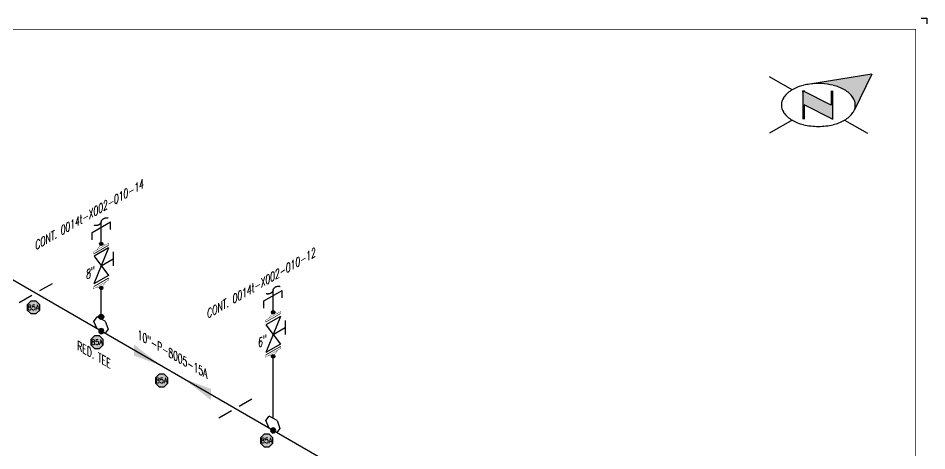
# Model space of a CAD drawing. Header units: inches. Extents: x 0.1 to 17.4, y 0.1 to 11.4.
# Drawn here: x 7.16 to 17.38, y 6.51 to 11.37 of the extents above; entities that cross this region are included whole.
import ezdxf
from ezdxf.enums import TextEntityAlignment as Align

# ---------------------------------------------------------------- set-up
doc = ezdxf.new("R2010")
doc.units = ezdxf.units.IN
doc.header["$MEASUREMENT"] = 0
doc.linetypes.add('HIDDEN2', pattern=[0.1875, 0.125, -0.0625])
for name, color, linetype in [('3', 1, 'Continuous'), ('BORDER', 3, 'Continuous'), ('COMP', 1, 'Continuous'), ('Continuation', 7, 'Continuous'), ('DL', 20, 'Continuous'), ('FITTINGS', 4, 'Continuous'), ('FLOW', 1, 'Continuous'), ('PART_PCML', 7, 'Continuous'), ('PIPE-ANNO', 150, 'HIDDEN2'), ('TEXT', 7, 'Continuous'), ('UNAS.PIPE', 251, 'Continuous'), ('WELD POINTS', 41, 'Continuous'), ('Welds', 7, 'Continuous')]:
    doc.layers.add(name, color=color, linetype=linetype)
doc.layers.add('PIPE', color=7, linetype='Continuous', lineweight=30)
doc.styles.add('PART_Standard', font='romans', dxfattribs={"width": 0.8, "height": 0.09})
doc.styles.add('Richmond', font='arial.ttf')
doc.styles.add('SIMPLEX', font='ROMANS')
doc.dimstyles.new('Richmond', dxfattribs={"dimtxt": 0.18, "dimasz": 0.18, "dimexe": 0.18, "dimexo": 0.0625, "dimgap": 0.09, "dimtad": 0, "dimtih": 1, "dimtoh": 1, "dimdec": 4, "dimzin": 0, "dimdsep": 46, "dimtxsty": 'Richmond', "dimcen": 0.09, "dimadec": 0, "dimazin": 0, "dimtfac": 1, "dimtdec": 4, "dimtofl": 0, "dimtmove": 0, "dimatfit": 3, "dimfxl": 1, "dimtolj": 1, "dimtzin": 0, "dimarcsym": 0})

# ---------------------------------------------------------------- blocks, each defined once
blk = doc.blocks.new('north2')
at = {"layer": 'BORDER'}
for points in [[(-0.706, -0.767, -0.156851), (-0.679, -0.851, -0.095667), (-0.689, -0.905), (-0.495, -0.504), (-1.19, -0.617, -0.092194), (-0.928, -0.631, -0.072341), (-0.801, -0.681, -0.106617)], [(-0.938, -1.011), (-0.936, -1.009), (-0.936, -0.691), (-0.952, -0.691), (-0.952, -0.853), (-1.27, -0.691), (-1.27, -0.707), (-1.27, -1.012), (-1.254, -1.012), (-1.254, -0.849)]]:
    blk.add_hatch(color=7, dxfattribs=at).paths.add_polyline_path(points)
at = {"layer": 'BORDER', "color": 7}
for p, q in [((-0.495, -0.504), (-1.19, -0.617)), ((-0.495, -0.504), (-0.689, -0.905)), ((-1.389, -0.681), (-1.646, -0.533)), ((-1.27, -0.691), (-1.27, -1.012)), ((-0.952, -0.853), (-1.27, -0.691)), ((-1.27, -0.707), (-1.27, -0.691)), ((-1.262, -0.691), (-1.246, -0.691)), ((-0.952, -0.691), (-0.952, -0.853)), ((-0.936, -0.691), (-0.936, -1.012)), ((-0.936, -1.012), (-1.254, -0.849)), ((-1.254, -0.849), (-1.254, -1.012)), ((-1.389, -1.021), (-1.646, -1.169)), ((-1.26, -1.011), (-1.262, -1.009)), ((-0.928, -1.012), (-0.944, -1.012)), ((-0.801, -1.021), (-0.544, -1.169))]:
    blk.add_line(p, q, dxfattribs=at)
for centre, radius, start, end in [((-1.095, -1.329), 0.719, 76.5505, 97.6203), ((-1.238, -0.944), 0.304, 120, 144.3429), ((-1.152, -1.093), 0.476, 103.4495, 120), ((-1.095, -1.329), 0.719, 97.6203, 103.4495), ((-1.039, -1.093), 0.476, 60, 76.5505), ((-0.953, -0.944), 0.304, 35.6571, 60), ((-1.367, -0.851), 0.144, 144.3429, 180), ((-0.823, -0.851), 0.144, 360, 35.6571), ((-1.367, -0.851), 0.144, 180, 215.6571), ((-0.823, -0.851), 0.144, 324.3429, 337.5547), ((-0.823, -0.851), 0.144, 337.5796, 360), ((-1.238, -0.758), 0.304, 215.6571, 240), ((-1.152, -0.609), 0.476, 240, 256.5505), ((-1.039, -0.609), 0.476, 283.4495, 300), ((-0.953, -0.758), 0.304, 300, 324.3429), ((-1.095, -0.373), 0.719, 256.5505, 270), ((-1.095, -0.373), 0.719, 270, 283.4495)]:
    blk.add_arc(centre, radius, start, end, dxfattribs=at)
blk = doc.blocks.new('A$C6804a2e5')
blk.add_blockref('north2', (0, 0))
blk = doc.blocks.new('A$C860dd1f6')
at = {"layer": 'PIPE'}
blk.add_blockref('A$C6804a2e5', (0, 0), dxfattribs=at)
blk = doc.blocks.new('Border')
at = {"layer": 'BORDER', "const_width": 0.005}
blk.add_lwpolyline([(0.25, 0.25), (17.25, 0.25), (17.25, 11.25), (0.25, 11.25)], close=True, dxfattribs=at)
blk = doc.blocks.new('1_Text_330')
at = {"layer": 'TEXT', "style": 'PART_Standard', "oblique": 330, "width": 0.8}
blk.add_attdef('3/4"', (0, 0), '', height=0.09, rotation=330, dxfattribs=at)
blk = doc.blocks.new('4_SUPPORT_I-BEAM_30')
at = {"color": 0, "linetype": 'ByBlock', "lineweight": -2}
for p, q in [((-0.044, 0.025), (-0.186, 0.107)), ((0.186, -0.107), (0.044, -0.025))]:
    blk.add_line(p, q, dxfattribs=at)
blk = doc.blocks.new('1_ARROW_FLOW_30')
at = {"color": 0, "linetype": 'ByBlock'}
blk.add_solid([(-0.15, -0.15), (0.15, 0.087), (-0.15, -0.023)], dxfattribs=at)
blk = doc.blocks.new('3_VALVE_FLANGE_GATE_30')
at = {"color": 0, "linetype": 'ByBlock', "lineweight": -2}
blk.add_wipeout([(-0.162, -0.187), (-0.135, -0.172), (0, 0), (0.135, -0.016), (0.162, 0), (0.162, 0.187), (0.135, 0.172), (0, 0), (-0.135, 0.016), (-0.162, 0)], dxfattribs=at)
for p, q in [((0.135, 0.172), (-0.135, -0.172)), ((0.068, 0.195), (-0.068, 0.117)), ((0, 0), (0, 0.156)), ((0.135, 0.172), (0.135, -0.016)), ((0.162, 0.187), (0.162, 0)), ((-0.162, 0), (-0.162, -0.187)), ((-0.135, 0.016), (-0.135, -0.172)), ((0.135, -0.016), (-0.135, 0.016))]:
    blk.add_line(p, q, dxfattribs=at)
blk = doc.blocks.new('AM9A04')
at = {"linetype": 'Continuous', "const_width": 0.01}
blk.add_lwpolyline([(0, -0.289), (0, 0.289), (-0.05, 0.318), (-0.05, -0.26)], close=True, dxfattribs=at)
at = {"const_width": 0.01}
blk.add_lwpolyline([(-0.05, -0.144), (-0.15, 0.087), (-0.05, 0.202)], dxfattribs=at)
blk = doc.blocks.new('A09')
at = {"layer": 'Welds'}
h = blk.add_hatch(color=256, dxfattribs=at)
h.dxf.hatch_style = 1
h.paths.add_polyline_path([(-0.03, 0, 1), (0.03, 0, 1)])
blk.add_circle((0, 0), 0.03, dxfattribs=at)
blk = doc.blocks.new('*U50')
blk.add_wipeout([(0.052, -0.03), (0.017, -0.07), (0.017, -0.11), (0, -0.1), (0, 0.1), (0.017, 0.09), (0.017, 0.05)]).dxf.layer = 'COMP'
at = {"layer": '3', "xscale": 0.65, "yscale": 0.65, "zscale": 0.65}
blk.add_blockref('A09', (0.052, -0.03), dxfattribs=at)
at = {"layer": 'COMP', "xscale": 0.3466300616258731, "yscale": 0.3466300616258731, "zscale": 0.3466300616258731, "rotation": 180}
blk.add_blockref('AM9A04', (0, 0), dxfattribs=at)
blk = doc.blocks.new('1_Text_30')
at = {"layer": 'TEXT', "style": 'PART_Standard', "oblique": 30, "width": 0.8}
blk.add_attdef('TEXT', (0, 0), '', height=0.09, rotation=30, dxfattribs=at)
blk = doc.blocks.new('1_BREAK-PIPE_PIPE_00')
at = {"color": 0, "linetype": 'ByBlock', "lineweight": -2}
for centre, major_axis in [((0.03, -0.092), (0, 0.101)), ((-0.03, 0.092), (0, -0.101))]:
    blk.add_ellipse(centre, major_axis=major_axis, ratio=0.711978, start_param=0.427466, end_param=3.141593, dxfattribs=at)
blk = doc.blocks.new('1_Tilde_30')
at = {"layer": 'PIPE-ANNO', "xscale": -0.5000000000000001, "yscale": 0.5000000000000001, "zscale": 0.5000000000000001, "rotation": 114.4010914305396}
blk.add_blockref('1_BREAK-PIPE_PIPE_00', (0, 0), dxfattribs=at)
blk = doc.blocks.new('1_Cont_30')
at = {"layer": 'Continuation', "style": 'PART_Standard', "oblique": 30, "width": 0.8}
blk.add_attdef('CONT', (0, 0), '', height=0.09, rotation=30, dxfattribs=at)
blk = doc.blocks.new('O-let 1')
at = {"layer": 'FITTINGS', "linetype": 'ByBlock'}
for p, q in [((-0.044, -0.025), (0.044, 0.025)), ((0.083, -0.026), (0.044, 0.025)), ((-0.044, -0.025), (-0.077, -0.115)), ((0.044, -0.11), (0.083, -0.026)), ((-0.077, -0.115), (-0.043, -0.16)), ((-0.043, -0.16), (0.044, -0.11))]:
    blk.add_line(p, q, dxfattribs=at)
blk = doc.blocks.new('2_O-Let_30')
at = {"layer": 'FITTINGS'}
blk.add_blockref('O-let 1', (0, 0.135), dxfattribs=at)
blk = doc.blocks.new('2_WELD_SINGLE_00')
at = {"linetype": 'ByBlock', "lineweight": -2}
h = blk.add_hatch(color=0, dxfattribs=at)
edge = h.paths.add_edge_path()
edge.add_arc((0, 0), 0.0286, 0, 360)
at = {"color": 0, "linetype": 'ByBlock', "lineweight": -2}
blk.add_circle((0, 0), 0.0286, dxfattribs=at)
blk = doc.blocks.new('PART_PCML')
blk.add_hatch(color=0).paths.add_polyline_path([(-0.07, -0.029), (-0.029, -0.07), (0.029, -0.07), (0.07, -0.029), (0.07, 0.029), (0.029, 0.07), (-0.029, 0.07), (-0.07, 0.029)])
at = {"color": 7, "const_width": 0.009}
blk.add_lwpolyline([(-0.07, 0.029), (-0.029, 0.07), (0.029, 0.07), (0.07, 0.029), (0.07, -0.029), (0.029, -0.07), (-0.029, -0.07), (-0.07, -0.029), (-0.07, 0.029), (-0.029, 0.07)], dxfattribs=at)
at = {"color": 18, "true_color": 0x000000}
blk.add_lwpolyline([(-0.029, 0.07), (-0.07, 0.029), (-0.07, -0.029), (-0.029, -0.07), (0.029, -0.07), (0.07, -0.029), (0.07, 0.029), (0.029, 0.07)], close=True, dxfattribs=at)
at = {"color": 7, "true_color": 0xffffff, "style": 'SIMPLEX', "width": 0.8, "flags": 1}
for tag, p in [('CIRCUIT', (-0.094, 0.089)), ('DM', (-0.053, -0.133)), ('TYPE', (-0.075, -0.204))]:
    blk.add_attdef(tag, p, '', height=0.0586, dxfattribs=at)
at = {"color": 7, "true_color": 0xffffff, "style": 'SIMPLEX', "width": 0.8}
blk.add_attdef('DMDISP', text='', height=0.0586, dxfattribs=at).set_placement((0, 0), align=Align.MIDDLE_CENTER)
blk = doc.blocks.new('*U67')
at = {"color": 20, "linetype": 'ByBlock', "ltscale": 0.7}
blk.add_line((-0.103, -0.122), (0.103, -0.003), dxfattribs=at)
for points in [[(0.103, -0.086), (0.103, -0.003)], [(-0.103, -0.204), (-0.103, -0.122)]]:
    blk.add_leader(points, dimstyle='Richmond', override={"dimasz": 0.04, "dimgap": 0.09, "dimtad": 0}, dxfattribs=at)

msp = doc.modelspace()

# ---------------------------------------------------------------- linework, layer by layer
for p, q in [((17.312, 11.375), (17.375, 11.375)), ((17.375, 11.375), (17.375, 11.312))]:
    msp.add_line(p, q)
at = {"layer": 'PIPE'}
for p, q in [((12.739, 5.173), (5.532, 9.335)), ((8.091, 7.993), (8.091, 8.342)), ((10.024, 6.877), (10.024, 7.573))]:
    msp.add_line(p, q, dxfattribs=at)

# ---------------------------------------------------------------- block references
at = {"layer": 'BORDER'}
for name, p in [('Border', (0, 0)), ('A$C860dd1f6', (17.25, 11.25))]:
    msp.add_blockref(name, p, dxfattribs=at)
at = {"layer": 'FITTINGS', "xscale": -1, "rotation": 180}
for p in [(7.353, 8.283), (9.599, 6.986)]:
    msp.add_blockref('4_SUPPORT_I-BEAM_30', p, dxfattribs=at)
at = {"layer": 'FITTINGS', "xscale": -1}
for p in [(8.091, 7.857), (10.024, 6.741)]:
    msp.add_blockref('2_O-Let_30', p, dxfattribs=at)
at = {"layer": 'FLOW', "xscale": -1, "rotation": 180}
msp.add_blockref('1_ARROW_FLOW_30', (8.609, 7.558), dxfattribs=at)
at = {"layer": 'FLOW', "xscale": -1}
msp.add_blockref('1_ARROW_FLOW_30', (9.175, 7.231), dxfattribs=at)
at = {"layer": 'PART_PCML', "color": 13}
for p in [(7.329, 8.123), (8.043, 7.733), (8.77, 7.302), (9.951, 6.627)]:
    msp.add_blockref('PART_PCML', p, dxfattribs=at).add_auto_attribs({'DMDISP': '85A'})
at = {"layer": 'PIPE-ANNO'}
for p in [(8.091, 9.087), (10.024, 8.318)]:
    msp.add_blockref('1_Tilde_30', p, dxfattribs=at)
at = {"layer": 'TEXT'}
for p, values in [((8.501, 7.772), {'3/4"': '10"-P-8005-15A'}), ((7.821, 7.65), {'3/4"': 'RED. TEE'})]:
    msp.add_blockref('1_Text_330', p, dxfattribs=at).add_auto_attribs(values)
at = {"layer": 'WELD POINTS'}
msp.add_blockref('2_WELD_SINGLE_00', (8.091, 8.017), dxfattribs=at)
at = {"layer": 'WELD POINTS', "xscale": -1}
for p in [(8.091, 7.857), (10.024, 6.741)]:
    msp.add_blockref('2_WELD_SINGLE_00', p, dxfattribs=at)

# ---------------------------------------------------------------- next in the draw order: block references
at = {"layer": 'UNAS.PIPE', "xscale": -1, "rotation": 299.9999999999999}
for p in [(8.091, 8.59), (10.024, 7.82)]:
    msp.add_blockref('3_VALVE_FLANGE_GATE_30', p, dxfattribs=at)

# ---------------------------------------------------------------- next in the draw order: block references
at = {"layer": 'COMP', "ltscale": 0.65, "rotation": 299.9999999999999}
for p in [(8.091, 8.402), (10.024, 7.633)]:
    msp.add_blockref('*U50', p, dxfattribs=at)

# ---------------------------------------------------------------- next in the draw order: wipeouts: each hides what was drawn before it
for points in [[(8.091, 8.837), (8.143, 8.827), (8.178, 8.847), (8.178, 8.827), (8.004, 8.727), (8.004, 8.747), (8.039, 8.767)], [(10.024, 8.068), (10.076, 8.058), (10.111, 8.078), (10.111, 8.058), (9.937, 7.958), (9.937, 7.978), (9.972, 7.998)]]:
    msp.add_wipeout(points).dxf.layer = 'UNAS.PIPE'

# ---------------------------------------------------------------- next in the draw order: hatches: boundary and pattern name
at = {"layer": 'UNAS.PIPE'}
h = msp.add_hatch(color=256, dxfattribs=at)
h.dxf.hatch_style = 1
h.paths.add_polyline_path([(8.11, 8.837, 1), (8.071, 8.837, 1)])
h = msp.add_hatch(color=256, dxfattribs=at)
h.dxf.hatch_style = 1
h.paths.add_polyline_path([(10.044, 8.068, 1), (10.005, 8.068, 1)])

# ---------------------------------------------------------------- next in the draw order: linework, layer by layer
for p, q in [((8.091, 8.837), (8.091, 9.087)), ((10.024, 8.068), (10.024, 8.318))]:
    msp.add_line(p, q, dxfattribs=at)
for centre in [(8.091, 8.837), (10.024, 8.068)]:
    msp.add_circle(centre, 0.0195, dxfattribs=at)

# ---------------------------------------------------------------- next in the draw order: block references
at = {"layer": 'Continuation'}
for p, values in [((7.35, 8.765), {'CONT': 'CONT. 0014t-X002-010-14'}), ((9.283, 7.995), {'CONT': 'CONT. 0014t-X002-010-12'})]:
    msp.add_blockref('1_Cont_30', p, dxfattribs=at).add_auto_attribs(values)
at = {"layer": 'DL'}
for p in [(8.091, 9.087), (10.024, 8.318)]:
    msp.add_blockref('*U67', p, dxfattribs=at)
at = {"layer": 'TEXT'}
ref = msp.add_blockref('1_Text_30', (7.922, 8.435), dxfattribs=at)
ref.add_attrib('TEXT', '8"', (7.922, 8.435), dxfattribs={"layer": 'UNAS.PIPE', "height": 0.09, "rotation": 30, "style": 'PART_Standard', "oblique": 30, "width": 0.8})
ref = msp.add_blockref('1_Text_30', (9.856, 7.666), dxfattribs=at)
ref.add_attrib('TEXT', '6"', (9.856, 7.666), dxfattribs={"layer": 'UNAS.PIPE', "height": 0.09, "rotation": 30, "style": 'PART_Standard', "oblique": 30, "width": 0.8})
at = {"layer": 'UNAS.PIPE', "xscale": 0.3466300616258732, "yscale": 0.3466300616258732, "zscale": 0.3466300616258732, "rotation": 299.9999999999999}
for p in [(8.091, 8.777), (10.024, 8.008)]:
    msp.add_blockref('AM9A04', p, dxfattribs=at)

doc.saveas('drawing.dxf')
